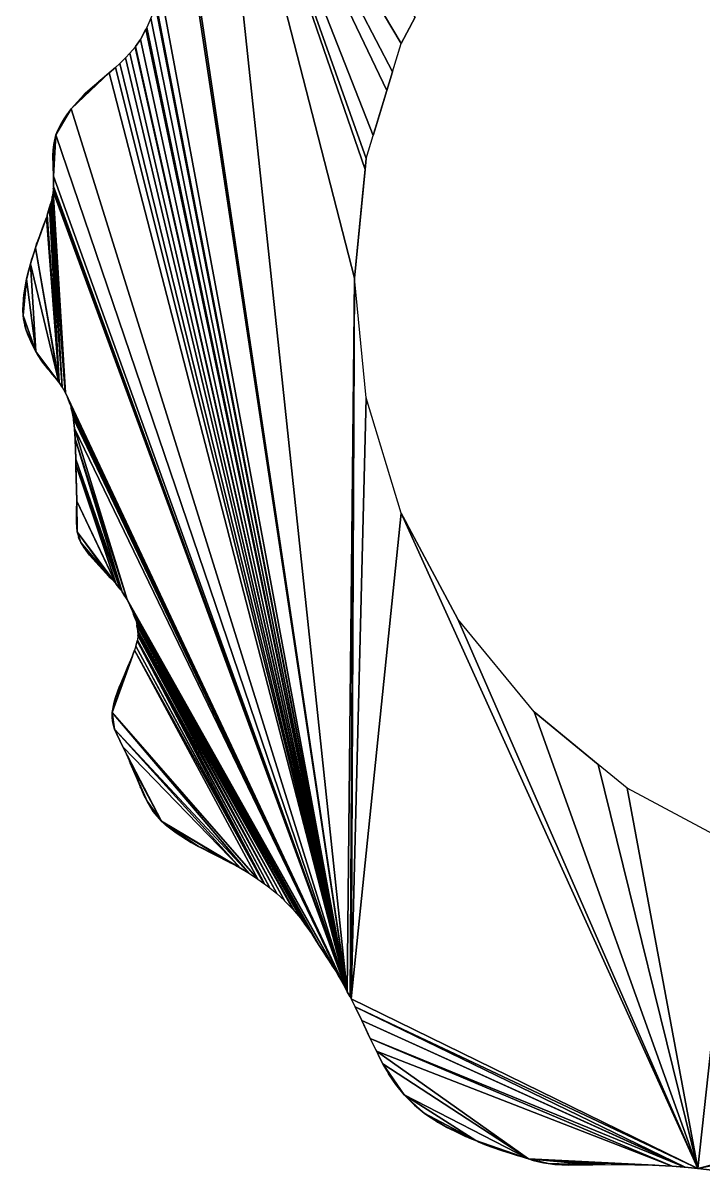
# Model space of a CAD drawing. Extents: x -96 to 96, y -91 to 94.
# Drawn here: x -95.5 to -26.8, y -90.1 to 25.8 of the extents above; entities that cross this region are included whole.
import ezdxf

# ---------------------------------------------------------------- set-up
doc = ezdxf.new("R2010")
doc.units = 0

msp = doc.modelspace()

# ---------------------------------------------------------------- linework, layer by layer
for points in [[(-76.3, 55.74, 104), (-79.12, 37.52, 104), (-62.72, -72.12, 104)], [(-76.3, 55.74, 104), (-62.72, -72.12, 104), (-62, 0, 104)], [(-76.3, 55.74, 104), (-62, 0, 104), (-60.92, 11, 104)], [(-76.3, 55.74, 104), (-60.92, 11, 104), (-60.81, 12.1, 104)], [(-76.3, 55.74, 104), (-60.81, 12.1, 104), (-60.1, 14.43, 104)], [(-76.3, 55.74, 104), (-60.1, 14.43, 104), (-58.72, 18.98, 104)], [(-76.3, 55.74, 104), (-58.72, 18.98, 104), (-58.15, 20.88, 104)], [(-76.3, 55.74, 104), (-58.15, 20.88, 104), (-57.28, 23.73, 104)], [(-76.3, 55.74, 104), (-57.28, 23.73, 104), (-55.85, 26.4, 104)], [(-79.12, 37.52, 104), (-79.25, 37, 104), (-62.72, -72.12, 104)], [(-79.25, 37, 104), (-81.61, 29.12, 104), (-62.72, -72.12, 104)], [(-81.61, 29.12, 104), (-82.05, 27.67, 104), (-62.72, -72.12, 104)], [(-82.11, 27.49, 104), (-82.59, 26.28, 104), (-62.72, -72.12, 104)], [(-82.05, 27.67, 104), (-82.11, 27.49, 104), (-62.72, -72.12, 104)], [(-82.59, 26.28, 104), (-82.99, 25.34, 104), (-62.72, -72.12, 104)], [(-57.28, 23.73, 104), (-56.25, 25.66, 104), (-55.85, 26.4, 104)], [(-83.08, 25.17, 104), (-83.47, 24.47, 104), (-83.64, 24.15, 104)], [(-83.08, 25.17, 104), (-83.64, 24.15, 104), (-62.72, -72.12, 104)], [(-82.99, 25.34, 104), (-83.08, 25.17, 104), (-62.72, -72.12, 104)], [(-84.18, 23.37, 104), (-84.69, 22.75, 104), (-62.72, -72.12, 104)], [(-84.13, 23.44, 104), (-84.18, 23.37, 104), (-62.72, -72.12, 104)], [(-83.64, 24.15, 104), (-84.09, 23.49, 104), (-84.13, 23.44, 104)], [(-83.64, 24.15, 104), (-84.13, 23.44, 104), (-62.72, -72.12, 104)], [(-85.13, 22.29, 104), (-85.16, 22.27, 104), (-85.72, 21.7, 104)], [(-85.13, 22.29, 104), (-85.72, 21.7, 104), (-62.72, -72.12, 104)], [(-85.16, 22.27, 104), (-85.17, 22.26, 104), (-85.72, 21.7, 104)], [(-84.69, 22.75, 104), (-85.13, 22.29, 104), (-62.72, -72.12, 104)], [(-86.17, 21.29, 104), (-86.74, 20.8, 104), (-86.78, 20.76, 104)], [(-86.16, 21.29, 104), (-86.17, 21.29, 104), (-86.78, 20.76, 104)], [(-86.16, 21.29, 104), (-86.78, 20.76, 104), (-62.72, -72.12, 104)], [(-85.72, 21.7, 104), (-86.16, 21.29, 104), (-62.72, -72.12, 104)], [(-58.72, 18.98, 104), (-58.46, 19.85, 104), (-58.15, 20.88, 104)], [(-58.46, 19.85, 104), (-58.18, 20.77, 104), (-58.15, 20.88, 104)], [(-86.78, 20.76, 104), (-87.29, 20.32, 104), (-90.63, 17.12, 104)], [(-86.78, 20.76, 104), (-90.63, 17.12, 104), (-62.72, -72.12, 104)], [(-87.29, 20.32, 104), (-88.08, 19.67, 104), (-90.63, 17.12, 104)], [(-87.29, 20.32, 104), (-87.7, 20, 104), (-88.08, 19.67, 104)], [(-87.7, 20, 104), (-87.87, 19.86, 104), (-88.08, 19.67, 104)], [(-88.08, 19.67, 104), (-89.34, 18.56, 104), (-90.63, 17.12, 104)], [(-89.34, 18.56, 104), (-90.58, 17.18, 104), (-90.63, 17.12, 104)], [(-89.34, 18.56, 104), (-90.01, 17.85, 104), (-90.58, 17.18, 104)], [(-88.08, 19.67, 104), (-88.49, 19.33, 104), (-89.34, 18.56, 104)], [(-88.49, 19.33, 104), (-89.21, 18.68, 104), (-89.34, 18.56, 104)], [(-60.1, 14.43, 104), (-59.84, 15.3, 104), (-58.72, 18.98, 104)], [(-59.84, 15.3, 104), (-59.66, 15.88, 104), (-58.72, 18.98, 104)], [(-90.63, 17.12, 104), (-91.35, 16.11, 104), (-92.17, 14.51, 104)], [(-90.63, 17.12, 104), (-92.17, 14.51, 104), (-62.72, -72.12, 104)], [(-90.63, 17.12, 104), (-91.01, 16.61, 104), (-91.35, 16.11, 104)], [(-91.01, 16.61, 104), (-91.34, 16.13, 104), (-91.35, 16.11, 104)], [(-90.58, 17.18, 104), (-90.59, 17.17, 104), (-90.63, 17.12, 104)], [(-91.35, 16.11, 104), (-91.69, 15.55, 104), (-92.17, 14.51, 104)], [(-91.69, 15.55, 104), (-91.98, 14.96, 104), (-92.17, 14.51, 104)], [(-91.69, 15.55, 104), (-91.96, 15.01, 104), (-91.98, 14.96, 104)], [(-91.35, 16.11, 104), (-91.37, 16.08, 104), (-91.69, 15.55, 104)], [(-91.37, 16.08, 104), (-91.66, 15.6, 104), (-91.69, 15.55, 104)], [(-60.1, 14.43, 104), (-59.93, 14.99, 104), (-59.84, 15.3, 104)], [(-92.17, 14.51, 104), (-92.4, 13.51, 104), (-92.45, 12.94, 104)], [(-92.17, 14.51, 104), (-92.45, 12.94, 104), (-92.41, 10.33, 104)], [(-92.17, 14.51, 104), (-92.41, 10.33, 104), (-62.72, -72.12, 104)], [(-92.17, 14.51, 104), (-92.29, 14.02, 104), (-92.4, 13.51, 104)], [(-91.98, 14.96, 104), (-92.15, 14.56, 104), (-92.17, 14.51, 104)], [(-92.45, 12.94, 104), (-92.48, 12.44, 104), (-92.48, 12.41, 104)], [(-92.45, 12.94, 104), (-92.48, 12.41, 104), (-92.41, 10.33, 104)], [(-92.4, 13.51, 104), (-92.4, 13.47, 104), (-92.45, 12.94, 104)], [(-92.48, 12.41, 104), (-92.47, 11.38, 104), (-92.41, 10.33, 104)], [(-60.92, 11, 104), (-60.83, 11.85, 104), (-60.81, 12.1, 104)], [(-62, 0, 104), (-61.08, 9.34, 104), (-60.92, 11, 104)], [(-61.08, 9.34, 104), (-60.93, 10.9, 104), (-60.92, 11, 104)], [(-92.43, 9.29, 104), (-92.44, 9.11, 104), (-62.72, -72.12, 104)], [(-92.41, 10.33, 104), (-92.42, 9.81, 104), (-92.43, 9.29, 104)], [(-92.41, 10.33, 104), (-92.43, 9.29, 104), (-62.72, -72.12, 104)], [(-92.42, 9.81, 104), (-92.42, 9.79, 104), (-92.43, 9.29, 104)], [(-92.41, 10.33, 104), (-92.42, 9.89, 104), (-92.42, 9.81, 104)], [(-92.55, 8.27, 104), (-92.66, 7.72, 104), (-91.24, -11.53, 104)], [(-92.47, 8.77, 104), (-92.55, 8.27, 104), (-91.22, -11.59, 104)], [(-92.55, 8.27, 104), (-91.24, -11.53, 104), (-91.22, -11.59, 104)], [(-92.44, 9.11, 104), (-92.47, 8.77, 104), (-62.72, -72.12, 104)], [(-92.47, 8.77, 104), (-91.22, -11.59, 104), (-62.72, -72.12, 104)], [(-92.81, 7.2, 104), (-92.85, 7.09, 104), (-93.05, 6.37, 104)], [(-92.81, 7.2, 104), (-93.05, 6.37, 104), (-91.85, -10.54, 104)], [(-92.85, 7.09, 104), (-93.01, 6.51, 104), (-93.05, 6.37, 104)], [(-92.72, 7.51, 104), (-92.8, 7.25, 104), (-92.81, 7.2, 104)], [(-92.72, 7.51, 104), (-92.81, 7.2, 104), (-91.55, -11.01, 104)], [(-92.81, 7.2, 104), (-91.85, -10.54, 104), (-91.55, -11.01, 104)], [(-92.66, 7.72, 104), (-92.72, 7.51, 104), (-91.55, -11.01, 104)], [(-92.72, 7.51, 104), (-91.55, -11.01, 104), (-91.55, -11.01, 104)], [(-92.66, 7.72, 104), (-91.55, -11.01, 104), (-91.24, -11.53, 104)], [(-93.12, 6.16, 104), (-93.53, 5.09, 104), (-94.24, 3.08, 104)], [(-93.12, 6.16, 104), (-94.24, 3.08, 104), (-91.86, -10.53, 104)], [(-93.12, 6.16, 104), (-93.31, 5.69, 104), (-93.53, 5.09, 104)], [(-93.05, 6.37, 104), (-93.12, 6.16, 104), (-91.86, -10.53, 104)], [(-93.05, 6.37, 104), (-91.86, -10.53, 104), (-91.85, -10.54, 104)], [(-93.53, 5.09, 104), (-93.53, 5.08, 104), (-94.24, 3.08, 104)], [(-93.53, 5.08, 104), (-94.09, 3.6, 104), (-94.24, 3.08, 104)], [(-94.09, 3.6, 104), (-94.1, 3.55, 104), (-94.24, 3.08, 104)], [(-94.24, 3.08, 104), (-94.6, 2, 104), (-94.74, 1.45, 104)], [(-94.24, 3.08, 104), (-94.74, 1.45, 104), (-91.88, -10.5, 104)], [(-94.24, 3.08, 104), (-91.88, -10.5, 104), (-91.86, -10.53, 104)], [(-94.74, 1.45, 104), (-95, 0.47, 104), (-95.15, -0.09, 104)], [(-94.74, 1.45, 104), (-95.15, -0.09, 104), (-94.21, -7.41, 104)], [(-94.74, 1.45, 104), (-94.83, 1.15, 104), (-95, 0.47, 104)], [(-94.6, 2, 104), (-94.61, 1.94, 104), (-94.74, 1.45, 104)], [(-94.74, 1.45, 104), (-94.21, -7.41, 104), (-91.88, -10.5, 104)], [(-95, 0.47, 104), (-95.01, 0.42, 104), (-95.15, -0.09, 104)], [(-95.01, 0.42, 104), (-95.13, -0.02, 104), (-95.15, -0.09, 104)], [(-62.72, -72.12, 104), (-62.43, -72.64, 104), (-62, 0, 104)], [(-62.43, -72.64, 104), (-62.34, -72.82, 104), (-62, 0, 104)], [(-62.34, -72.82, 104), (-60.81, -12.1, 104), (-62, 0, 104)], [(-95.15, -0.09, 104), (-95.47, -2.19, 104), (-95.48, -3.76, 104)], [(-95.15, -0.09, 104), (-95.48, -3.76, 104), (-94.21, -7.41, 104)], [(-95.15, -0.09, 104), (-95.39, -1.46, 104), (-95.47, -2.19, 104)], [(-95.15, -0.09, 104), (-95.35, -1.15, 104), (-95.39, -1.46, 104)], [(-95.47, -2.19, 104), (-95.5, -2.69, 104), (-95.51, -3.18, 104)], [(-95.47, -2.19, 104), (-95.51, -3.18, 104), (-95.48, -3.76, 104)], [(-95.47, -2.19, 104), (-95.5, -2.66, 104), (-95.5, -2.69, 104)], [(-95.5, -2.66, 104), (-95.5, -2.66, 104), (-95.47, -2.19, 104)], [(-95.47, -2.19, 104), (-95.5, -2.66, 104), (-95.47, -2.19, 104)], [(-95.39, -1.46, 104), (-95.41, -1.62, 104), (-95.47, -2.19, 104)], [(-95.41, -1.62, 104), (-95.43, -1.77, 104), (-95.47, -2.19, 104)], [(-95.47, -2.19, 104), (-95.43, -1.77, 104), (-95.47, -2.19, 104)], [(-95.5, -2.69, 104), (-95.5, -2.71, 104), (-95.51, -3.18, 104)], [(-95.51, -3.18, 104), (-95.51, -3.23, 104), (-95.49, -3.71, 104)], [(-95.51, -3.18, 104), (-95.49, -3.71, 104), (-95.48, -3.76, 104)], [(-95.5, -2.66, 104), (-95.5, -2.69, 104), (-95.5, -2.66, 104)], [(-95.49, -3.71, 104), (-95.48, -3.73, 104), (-95.48, -3.76, 104)], [(-95.48, -3.76, 104), (-95.48, -3.73, 104), (-95.48, -3.76, 104)], [(-95.48, -3.76, 104), (-95.45, -3.99, 104), (-95.44, -4.1, 104)], [(-95.48, -3.76, 104), (-95.44, -4.1, 104), (-95.33, -4.7, 104)], [(-95.48, -3.76, 104), (-95.33, -4.7, 104), (-95.21, -5.16, 104)], [(-95.48, -3.76, 104), (-95.21, -5.16, 104), (-94.21, -7.41, 104)], [(-95.45, -3.99, 104), (-95.48, -3.76, 104), (-95.48, -3.76, 104)], [(-95.48, -3.76, 104), (-95.45, -3.99, 104), (-95.45, -3.99, 104)], [(-95.45, -3.99, 104), (-95.44, -4.1, 104), (-95.45, -3.99, 104)], [(-95.44, -4.1, 104), (-95.42, -4.23, 104), (-95.33, -4.7, 104)], [(-95.33, -4.7, 104), (-95.32, -4.75, 104), (-95.31, -4.8, 104)], [(-95.33, -4.7, 104), (-95.31, -4.8, 104), (-95.21, -5.16, 104)], [(-95.31, -4.8, 104), (-95.24, -5.07, 104), (-95.21, -5.16, 104)], [(-95.21, -5.16, 104), (-95.14, -5.35, 104), (-94.98, -5.79, 104)], [(-95.21, -5.16, 104), (-94.98, -5.79, 104), (-94.96, -5.84, 104)], [(-95.21, -5.16, 104), (-94.96, -5.84, 104), (-94.21, -7.41, 104)], [(-95.14, -5.35, 104), (-95.21, -5.16, 104), (-95.14, -5.35, 104)], [(-95.14, -5.35, 104), (-94.98, -5.79, 104), (-94.98, -5.79, 104)], [(-95.14, -5.35, 104), (-94.98, -5.79, 104), (-95.14, -5.35, 104)], [(-94.98, -5.79, 104), (-94.97, -5.83, 104), (-94.96, -5.84, 104)], [(-94.98, -5.79, 104), (-94.97, -5.83, 104), (-94.98, -5.79, 104)], [(-94.96, -5.84, 104), (-94.72, -6.37, 104), (-94.57, -6.69, 104)], [(-94.96, -5.84, 104), (-94.57, -6.69, 104), (-94.21, -7.41, 104)], [(-94.57, -6.69, 104), (-94.22, -7.38, 104), (-94.21, -7.41, 104)], [(-94.21, -7.41, 104), (-94.08, -7.63, 104), (-94.03, -7.71, 104)], [(-94.21, -7.41, 104), (-94.03, -7.71, 104), (-93.55, -8.47, 104)], [(-94.21, -7.41, 104), (-93.55, -8.47, 104), (-92.69, -9.5, 104)], [(-94.21, -7.41, 104), (-92.69, -9.5, 104), (-92.26, -10.02, 104)], [(-94.21, -7.41, 104), (-92.26, -10.02, 104), (-91.88, -10.5, 104)], [(-94.03, -7.71, 104), (-93.56, -8.45, 104), (-93.55, -8.47, 104)], [(-93.55, -8.47, 104), (-93.52, -8.5, 104), (-93.25, -8.82, 104)], [(-93.55, -8.47, 104), (-93.25, -8.82, 104), (-92.69, -9.5, 104)], [(-93.25, -8.82, 104), (-93.05, -9.11, 104), (-92.69, -9.5, 104)], [(-93.05, -9.11, 104), (-93.03, -9.12, 104), (-92.69, -9.5, 104)], [(-93.03, -9.12, 104), (-93.05, -9.11, 104), (-93.03, -9.12, 104)], [(-93.03, -9.12, 104), (-93.03, -9.12, 104), (-92.69, -9.5, 104)], [(-92.69, -9.5, 104), (-92.69, -9.5, 104), (-93.03, -9.12, 104)], [(-92.69, -9.5, 104), (-92.68, -9.51, 104), (-92.26, -10.02, 104)], [(-92.69, -9.5, 104), (-92.68, -9.51, 104), (-92.69, -9.5, 104)], [(-92.68, -9.51, 104), (-92.51, -9.73, 104), (-92.26, -10.02, 104)], [(-92.51, -9.73, 104), (-92.31, -9.97, 104), (-92.29, -9.99, 104)], [(-92.51, -9.73, 104), (-92.29, -9.99, 104), (-92.26, -10.02, 104)], [(-92.26, -10.02, 104), (-92.26, -10.02, 104), (-92.29, -9.99, 104)], [(-92.26, -10.02, 104), (-92.12, -10.2, 104), (-91.88, -10.5, 104)], [(-92.26, -10.02, 104), (-92.12, -10.2, 104), (-92.26, -10.02, 104)], [(-91.85, -10.54, 104), (-91.86, -10.53, 104), (-91.85, -10.54, 104)], [(-91.85, -10.54, 104), (-91.85, -10.54, 104), (-91.55, -11.01, 104)], [(-91.55, -11.01, 104), (-91.55, -11.01, 104), (-91.85, -10.54, 104)], [(-91.55, -11.01, 104), (-91.55, -11.01, 104), (-91.55, -11.01, 104)], [(-91.22, -11.59, 104), (-91, -12.06, 104), (-62.72, -72.12, 104)], [(-91, -12.06, 104), (-90.98, -12.11, 104), (-90.79, -12.58, 104)], [(-91, -12.06, 104), (-90.79, -12.58, 104), (-62.72, -72.12, 104)], [(-90.79, -12.58, 104), (-90.77, -12.63, 104), (-62.72, -72.12, 104)], [(-90.77, -12.63, 104), (-90.64, -13.1, 104), (-62.72, -72.12, 104)], [(-62.34, -72.82, 104), (-57.28, -23.73, 104), (-60.81, -12.1, 104)], [(-90.64, -13.1, 104), (-90.63, -13.12, 104), (-90.51, -13.62, 104)], [(-90.64, -13.1, 104), (-90.51, -13.62, 104), (-62.72, -72.12, 104)], [(-90.63, -13.12, 104), (-90.63, -13.15, 104), (-90.51, -13.62, 104)], [(-90.63, -13.15, 104), (-90.63, -13.12, 104), (-90.63, -13.15, 104)], [(-90.63, -13.15, 104), (-90.63, -13.15, 104), (-90.51, -13.62, 104)], [(-90.51, -13.62, 104), (-90.51, -13.62, 104), (-90.63, -13.15, 104)], [(-90.51, -13.62, 104), (-90.51, -13.65, 104), (-90.5, -13.67, 104)], [(-90.51, -13.62, 104), (-90.5, -13.67, 104), (-62.93, -71.69, 104)], [(-90.51, -13.62, 104), (-62.93, -71.69, 104), (-62.72, -72.12, 104)], [(-90.51, -13.62, 104), (-90.51, -13.65, 104), (-90.51, -13.62, 104)], [(-90.5, -13.67, 104), (-90.5, -13.72, 104), (-90.41, -14.19, 104)], [(-90.5, -13.67, 104), (-90.41, -14.19, 104), (-63.26, -71.09, 104)], [(-90.5, -13.67, 104), (-63.26, -71.09, 104), (-62.93, -71.69, 104)], [(-90.41, -14.19, 104), (-90.41, -14.21, 104), (-90.29, -15.19, 104)], [(-90.41, -14.19, 104), (-90.29, -15.19, 104), (-63.29, -71.04, 104)], [(-90.41, -14.19, 104), (-63.29, -71.04, 104), (-63.26, -71.09, 104)], [(-90.41, -14.21, 104), (-90.4, -14.25, 104), (-90.29, -15.19, 104)], [(-90.4, -14.25, 104), (-90.4, -14.25, 104), (-90.41, -14.21, 104)], [(-90.4, -14.25, 104), (-90.35, -14.72, 104), (-90.29, -15.19, 104)], [(-90.4, -14.25, 104), (-90.35, -14.72, 104), (-90.4, -14.25, 104)], [(-90.29, -15.19, 104), (-90.29, -15.29, 104), (-90.24, -16.23, 104)], [(-90.29, -15.19, 104), (-90.24, -16.23, 104), (-84.99, -32.46, 104)], [(-90.29, -15.19, 104), (-84.99, -32.46, 104), (-63.29, -71.04, 104)], [(-90.29, -15.29, 104), (-90.28, -15.59, 104), (-90.27, -15.76, 104)], [(-90.29, -15.29, 104), (-90.27, -15.76, 104), (-90.24, -16.23, 104)], [(-90.28, -15.59, 104), (-90.27, -15.76, 104), (-90.27, -15.76, 104)], [(-90.27, -15.76, 104), (-90.24, -16.22, 104), (-90.24, -16.23, 104)], [(-90.27, -15.76, 104), (-90.24, -16.22, 104), (-90.27, -15.76, 104)], [(-90.24, -16.23, 104), (-90.21, -17.17, 104), (-90.21, -17.28, 104)], [(-90.24, -16.23, 104), (-90.21, -17.28, 104), (-90.17, -18.27, 104)], [(-90.24, -16.23, 104), (-90.17, -18.27, 104), (-85.48, -31.7, 104)], [(-90.24, -16.23, 104), (-85.48, -31.7, 104), (-84.99, -32.46, 104)], [(-90.21, -17.28, 104), (-90.21, -17.33, 104), (-90.17, -18.27, 104)], [(-90.21, -17.33, 104), (-90.19, -17.8, 104), (-90.17, -18.27, 104)], [(-90.17, -18.27, 104), (-90.16, -18.74, 104), (-90.15, -18.84, 104)], [(-90.17, -18.27, 104), (-90.15, -18.84, 104), (-85.67, -31.44, 104)], [(-90.17, -18.27, 104), (-85.67, -31.44, 104), (-85.48, -31.7, 104)], [(-90.15, -18.84, 104), (-90.15, -18.89, 104), (-90.15, -18.92, 104)], [(-90.15, -18.84, 104), (-90.15, -18.92, 104), (-90.07, -22.54, 104)], [(-90.15, -18.84, 104), (-90.07, -22.54, 104), (-86.08, -30.92, 104)], [(-90.15, -18.84, 104), (-86.08, -30.92, 104), (-85.67, -31.44, 104)], [(-90.15, -18.92, 104), (-90.15, -19.02, 104), (-90.07, -22.54, 104)], [(-90.15, -19.02, 104), (-90.15, -19.02, 104), (-90.07, -22.54, 104)], [(-90.07, -22.54, 104), (-90.09, -23.02, 104), (-90.08, -23.81, 104)], [(-90.09, -23.02, 104), (-90.09, -23.07, 104), (-90.08, -23.81, 104)], [(-90.07, -22.54, 104), (-90.08, -23.81, 104), (-90.03, -25.64, 104)], [(-90.07, -22.54, 104), (-90.03, -25.64, 104), (-86.1, -30.9, 104)], [(-90.07, -22.54, 104), (-86.1, -30.9, 104), (-86.08, -30.92, 104)], [(-90.08, -23.81, 104), (-90.09, -24.58, 104), (-90.09, -24.67, 104)], [(-90.08, -23.81, 104), (-90.09, -24.67, 104), (-90.03, -25.64, 104)], [(-62.34, -72.82, 104), (-27.28, -89.99, 104), (-57.28, -23.73, 104)], [(-56.68, -24.84, 104), (-56.99, -24.27, 104), (-57.28, -23.73, 104)], [(-51.55, -34.45, 104), (-56.68, -24.84, 104), (-57.28, -23.73, 104)], [(-27.28, -89.99, 104), (-51.55, -34.45, 104), (-57.28, -23.73, 104)], [(-90.09, -24.67, 104), (-90.07, -25.15, 104), (-90.03, -25.64, 104)], [(-90.03, -25.64, 104), (-90.02, -25.68, 104), (-90.01, -25.73, 104)], [(-90.03, -25.64, 104), (-90.01, -25.73, 104), (-89.66, -26.72, 104)], [(-90.03, -25.64, 104), (-89.66, -26.72, 104), (-86.57, -30.37, 104)], [(-90.03, -25.64, 104), (-86.57, -30.37, 104), (-86.1, -30.9, 104)], [(-90.01, -25.73, 104), (-89.9, -26.2, 104), (-89.66, -26.72, 104)], [(-89.9, -26.2, 104), (-89.89, -26.21, 104), (-89.66, -26.72, 104)], [(-89.66, -26.72, 104), (-89.34, -27.24, 104), (-89.13, -27.53, 104)], [(-89.66, -26.72, 104), (-89.13, -27.53, 104), (-88.77, -28, 104)], [(-89.66, -26.72, 104), (-88.77, -28, 104), (-86.57, -30.37, 104)], [(-89.13, -27.53, 104), (-88.95, -27.77, 104), (-88.77, -28, 104)], [(-88.77, -28, 104), (-87.8, -29.08, 104), (-86.82, -30.13, 104)], [(-88.77, -28, 104), (-86.82, -30.13, 104), (-86.57, -30.37, 104)], [(-86.82, -30.13, 104), (-86.77, -30.17, 104), (-86.57, -30.37, 104)], [(-86.57, -30.37, 104), (-86.54, -30.4, 104), (-86.1, -30.9, 104)], [(-86.08, -30.92, 104), (-86.06, -30.95, 104), (-85.67, -31.44, 104)], [(-85.48, -31.7, 104), (-85.33, -31.94, 104), (-84.99, -32.46, 104)], [(-85.33, -31.94, 104), (-85.2, -32.16, 104), (-84.99, -32.46, 104)], [(-84.99, -32.46, 104), (-84.72, -33.01, 104), (-84.71, -33.04, 104)], [(-84.99, -32.46, 104), (-84.71, -33.04, 104), (-65.49, -67.53, 104)], [(-84.99, -32.46, 104), (-65.49, -67.53, 104), (-63.83, -70.12, 104)], [(-84.99, -32.46, 104), (-63.83, -70.12, 104), (-63.64, -70.43, 104)], [(-84.99, -32.46, 104), (-63.64, -70.43, 104), (-63.29, -71.04, 104)], [(-84.71, -33.04, 104), (-84.68, -33.11, 104), (-84.49, -33.5, 104)], [(-84.71, -33.04, 104), (-84.49, -33.5, 104), (-66.24, -66.38, 104)], [(-84.71, -33.04, 104), (-66.24, -66.38, 104), (-65.49, -67.53, 104)], [(-84.49, -33.5, 104), (-84.32, -33.98, 104), (-66.44, -66.1, 104)], [(-84.49, -33.5, 104), (-66.44, -66.1, 104), (-66.24, -66.38, 104)], [(-84.32, -33.98, 104), (-84.3, -34.03, 104), (-84.11, -34.55, 104)], [(-84.32, -33.98, 104), (-84.11, -34.55, 104), (-66.44, -66.1, 104)], [(-84.3, -34.03, 104), (-84.28, -34.08, 104), (-84.11, -34.55, 104)], [(-84.11, -34.55, 104), (-84, -35.02, 104), (-67.01, -65.31, 104)], [(-84.11, -34.55, 104), (-67.01, -65.31, 104), (-66.44, -66.1, 104)], [(-27.28, -89.99, 104), (-43.84, -43.84, 104), (-51.55, -34.45, 104)], [(-84, -35.02, 104), (-83.99, -35.07, 104), (-67.47, -64.69, 104)], [(-84, -35.02, 104), (-67.47, -64.69, 104), (-67.01, -65.31, 104)], [(-83.99, -35.07, 104), (-83.99, -35.1, 104), (-83.91, -35.59, 104)], [(-83.99, -35.07, 104), (-83.91, -35.59, 104), (-68.05, -63.99, 104)], [(-83.99, -35.07, 104), (-68.05, -63.99, 104), (-67.47, -64.69, 104)], [(-83.99, -35.1, 104), (-83.99, -35.12, 104), (-83.91, -35.59, 104)], [(-83.99, -35.12, 104), (-83.99, -35.1, 104), (-83.99, -35.12, 104)], [(-83.99, -35.12, 104), (-83.99, -35.12, 104), (-83.91, -35.59, 104)], [(-83.91, -35.59, 104), (-83.91, -35.59, 104), (-83.99, -35.12, 104)], [(-83.91, -35.59, 104), (-83.9, -35.82, 104), (-68.24, -63.77, 104)], [(-83.91, -35.59, 104), (-68.24, -63.77, 104), (-68.05, -63.99, 104)], [(-83.91, -35.59, 104), (-83.9, -35.82, 104), (-83.91, -35.59, 104)], [(-83.9, -35.82, 104), (-83.89, -36.07, 104), (-69.03, -62.95, 104)], [(-83.9, -35.82, 104), (-69.03, -62.95, 104), (-68.24, -63.77, 104)], [(-83.95, -36.64, 104), (-83.96, -36.66, 104), (-84.09, -37.19, 104)], [(-83.95, -36.64, 104), (-84.09, -37.19, 104), (-71.1, -61.21, 104)], [(-83.94, -36.59, 104), (-83.95, -36.64, 104), (-70.57, -61.62, 104)], [(-83.95, -36.64, 104), (-71.1, -61.21, 104), (-70.57, -61.62, 104)], [(-83.89, -36.11, 104), (-83.94, -36.59, 104), (-69.86, -62.2, 104)], [(-83.94, -36.59, 104), (-70.57, -61.62, 104), (-69.86, -62.2, 104)], [(-83.89, -36.07, 104), (-83.89, -36.11, 104), (-69.08, -62.9, 104)], [(-83.89, -36.07, 104), (-69.08, -62.9, 104), (-69.03, -62.95, 104)], [(-83.89, -36.11, 104), (-69.86, -62.2, 104), (-69.08, -62.9, 104)], [(-84.22, -37.59, 104), (-84.43, -38.15, 104), (-86.49, -43.89, 104)], [(-84.22, -37.59, 104), (-86.49, -43.89, 104), (-71.76, -60.73, 104)], [(-84.43, -38.15, 104), (-84.45, -38.19, 104), (-86.49, -43.89, 104)], [(-84.45, -38.19, 104), (-84.9, -39.25, 104), (-86.49, -43.89, 104)], [(-84.45, -38.19, 104), (-84.71, -38.78, 104), (-84.9, -39.25, 104)], [(-84.09, -37.19, 104), (-84.22, -37.59, 104), (-71.17, -61.16, 104)], [(-84.22, -37.59, 104), (-71.76, -60.73, 104), (-71.17, -61.16, 104)], [(-84.09, -37.19, 104), (-71.17, -61.16, 104), (-71.1, -61.21, 104)], [(-84.9, -39.25, 104), (-86.16, -42.38, 104), (-86.49, -43.89, 104)], [(-84.9, -39.25, 104), (-85.74, -41.23, 104), (-86.16, -42.38, 104)], [(-85.74, -41.23, 104), (-85.75, -41.27, 104), (-86.16, -42.38, 104)], [(-86.16, -42.38, 104), (-86.3, -42.85, 104), (-86.49, -43.89, 104)], [(-86.3, -42.85, 104), (-86.4, -43.27, 104), (-86.49, -43.89, 104)], [(-86.16, -42.38, 104), (-86.28, -42.8, 104), (-86.3, -42.85, 104)], [(-86.49, -43.89, 104), (-86.49, -43.94, 104), (-86.5, -44.42, 104)], [(-86.49, -43.89, 104), (-86.5, -44.42, 104), (-86.43, -44.94, 104)], [(-86.49, -43.89, 104), (-86.43, -44.94, 104), (-86.25, -45.56, 104)], [(-86.49, -43.89, 104), (-86.25, -45.56, 104), (-72.7, -60.11, 104)], [(-86.49, -43.89, 104), (-72.7, -60.11, 104), (-72.66, -60.14, 104)], [(-86.49, -43.89, 104), (-72.66, -60.14, 104), (-71.79, -60.71, 104)], [(-86.49, -43.89, 104), (-71.79, -60.71, 104), (-71.76, -60.73, 104)], [(-40.57, -46.52, 104), (-43.39, -44.21, 104), (-43.84, -43.84, 104)], [(-37.38, -49.14, 104), (-40.57, -46.52, 104), (-43.84, -43.84, 104)], [(-27.28, -89.99, 104), (-37.38, -49.14, 104), (-43.84, -43.84, 104)], [(-86.5, -44.42, 104), (-86.49, -44.46, 104), (-86.43, -44.94, 104)], [(-86.43, -44.94, 104), (-86.42, -44.99, 104), (-86.28, -45.47, 104)], [(-86.43, -44.94, 104), (-86.28, -45.47, 104), (-86.25, -45.56, 104)], [(-86.28, -45.47, 104), (-86.27, -45.52, 104), (-86.25, -45.56, 104)], [(-86.25, -45.56, 104), (-86.05, -46.02, 104), (-85.4, -47.36, 104)], [(-86.25, -45.56, 104), (-85.4, -47.36, 104), (-73.53, -59.61, 104)], [(-86.25, -45.56, 104), (-73.53, -59.61, 104), (-72.7, -60.11, 104)], [(-86.05, -46.02, 104), (-85.81, -46.56, 104), (-85.4, -47.36, 104)], [(-85.4, -47.36, 104), (-85.29, -47.6, 104), (-85.25, -47.69, 104)], [(-85.4, -47.36, 104), (-85.25, -47.69, 104), (-81.51, -54.86, 104)], [(-85.4, -47.36, 104), (-81.51, -54.86, 104), (-73.53, -59.61, 104)], [(-37.38, -49.14, 104), (-37.66, -48.92, 104), (-40.57, -46.52, 104)], [(-85.25, -47.69, 104), (-84.74, -48.8, 104), (-81.51, -54.86, 104)], [(-84.74, -48.8, 104), (-84.66, -49, 104), (-84.04, -50.45, 104)], [(-84.74, -48.8, 104), (-84.04, -50.45, 104), (-82.97, -52.87, 104)], [(-84.74, -48.8, 104), (-82.97, -52.87, 104), (-81.51, -54.86, 104)], [(-84.66, -49, 104), (-84.13, -50.23, 104), (-84.04, -50.45, 104)], [(-27.28, -89.99, 104), (-34.45, -51.55, 104), (-37.38, -49.14, 104)], [(-84.04, -50.45, 104), (-83.65, -51.4, 104), (-83.61, -51.49, 104)], [(-84.04, -50.45, 104), (-83.61, -51.49, 104), (-82.97, -52.87, 104)], [(-83.65, -51.4, 104), (-83.64, -51.43, 104), (-83.61, -51.49, 104)], [(-83.64, -51.43, 104), (-83.64, -51.43, 104), (-83.65, -51.4, 104)], [(-83.64, -51.43, 104), (-83.61, -51.49, 104), (-83.64, -51.43, 104)], [(-83.61, -51.49, 104), (-83.61, -51.5, 104), (-83.24, -52.32, 104)], [(-83.61, -51.49, 104), (-83.24, -52.32, 104), (-82.97, -52.87, 104)], [(-27.28, -89.99, 104), (-23.73, -57.28, 104), (-34.45, -51.55, 104)], [(-83.24, -52.32, 104), (-83, -52.81, 104), (-82.97, -52.87, 104)], [(-82.97, -52.87, 104), (-82.71, -53.34, 104), (-82.41, -53.81, 104)], [(-82.97, -52.87, 104), (-82.41, -53.81, 104), (-82.34, -53.91, 104)], [(-82.97, -52.87, 104), (-82.34, -53.91, 104), (-81.51, -54.86, 104)], [(-82.41, -53.81, 104), (-82.38, -53.86, 104), (-82.34, -53.91, 104)], [(-82.34, -53.91, 104), (-81.97, -54.38, 104), (-81.6, -54.75, 104)], [(-82.34, -53.91, 104), (-81.6, -54.75, 104), (-81.51, -54.86, 104)], [(-81.6, -54.75, 104), (-81.56, -54.81, 104), (-81.51, -54.86, 104)], [(-81.51, -54.86, 104), (-81.15, -55.2, 104), (-80.83, -55.45, 104)], [(-81.51, -54.86, 104), (-80.83, -55.45, 104), (-80.14, -55.96, 104)], [(-81.51, -54.86, 104), (-80.14, -55.96, 104), (-77.75, -57.42, 104)], [(-81.51, -54.86, 104), (-77.75, -57.42, 104), (-74.53, -59.08, 104)], [(-81.51, -54.86, 104), (-74.53, -59.08, 104), (-74.04, -59.34, 104)], [(-81.51, -54.86, 104), (-74.04, -59.34, 104), (-73.53, -59.61, 104)], [(-80.83, -55.45, 104), (-80.51, -55.69, 104), (-80.14, -55.96, 104)], [(-80.14, -55.96, 104), (-80.01, -56.06, 104), (-78.49, -57.02, 104)], [(-80.14, -55.96, 104), (-78.49, -57.02, 104), (-77.75, -57.42, 104)], [(-78.49, -57.02, 104), (-78.41, -57.07, 104), (-77.75, -57.42, 104)], [(-77.75, -57.42, 104), (-77.62, -57.49, 104), (-77.43, -57.58, 104)], [(-77.75, -57.42, 104), (-77.43, -57.58, 104), (-75.51, -58.57, 104)], [(-77.75, -57.42, 104), (-75.51, -58.57, 104), (-74.53, -59.08, 104)], [(-77.43, -57.58, 104), (-76.76, -57.94, 104), (-76.63, -58, 104)], [(-77.43, -57.58, 104), (-76.63, -58, 104), (-75.51, -58.57, 104)], [(-27.28, -89.99, 104), (32.36, -74.8, 104), (-23.73, -57.28, 104)], [(-76.63, -58, 104), (-76.5, -58.08, 104), (-75.51, -58.57, 104)], [(-76.5, -58.08, 104), (-75.9, -58.39, 104), (-75.51, -58.57, 104)], [(-75.51, -58.57, 104), (-75.44, -58.61, 104), (-74.53, -59.08, 104)], [(-74.53, -59.08, 104), (-74.51, -59.09, 104), (-74.04, -59.34, 104)], [(-74.51, -59.09, 104), (-74.26, -59.23, 104), (-74.04, -59.34, 104)], [(-74.04, -59.34, 104), (-73.9, -59.42, 104), (-73.53, -59.61, 104)], [(-73.53, -59.61, 104), (-72.77, -60.08, 104), (-72.7, -60.11, 104)], [(-66.24, -66.38, 104), (-65.93, -66.88, 104), (-65.49, -67.53, 104)], [(-65.93, -66.88, 104), (-65.91, -66.91, 104), (-65.49, -67.53, 104)], [(-65.93, -66.88, 104), (-65.93, -66.88, 104), (-65.49, -67.53, 104)], [(-65.93, -66.88, 104), (-65.93, -66.88, 104), (-65.49, -67.53, 104)], [(-65.93, -66.88, 104), (-65.93, -66.88, 104), (-65.93, -66.88, 104)], [(-65.93, -66.88, 104), (-65.93, -66.88, 104), (-65.93, -66.88, 104)], [(-65.49, -67.53, 104), (-64.9, -68.48, 104), (-64.6, -68.93, 104)], [(-65.49, -67.53, 104), (-64.6, -68.93, 104), (-63.83, -70.12, 104)], [(-64.9, -68.48, 104), (-64.86, -68.54, 104), (-64.6, -68.93, 104)], [(-64.6, -68.93, 104), (-64.24, -69.52, 104), (-64.06, -69.77, 104)], [(-64.6, -68.93, 104), (-64.06, -69.77, 104), (-63.83, -70.12, 104)], [(-63.64, -70.43, 104), (-63.31, -70.99, 104), (-63.29, -71.04, 104)], [(-63.26, -71.09, 104), (-63.23, -71.14, 104), (-62.93, -71.69, 104)], [(-62.72, -72.12, 104), (-62.43, -72.64, 104), (-62.43, -72.64, 104)], [(-62.43, -72.64, 104), (-62.43, -72.64, 104), (-62.43, -72.64, 104)], [(-62.34, -72.82, 104), (-62.18, -73.17, 104), (-61.94, -73.64, 104)], [(-62.34, -72.82, 104), (-61.94, -73.64, 104), (-27.28, -89.99, 104)], [(-61.94, -73.64, 104), (-61.6, -74.34, 104), (-61.49, -74.56, 104)], [(-61.94, -73.64, 104), (-61.49, -74.56, 104), (-61.27, -75.01, 104)], [(-61.94, -73.64, 104), (-61.27, -75.01, 104), (-28.58, -89.85, 104)], [(-61.94, -73.64, 104), (-28.58, -89.85, 104), (-27.28, -89.99, 104)], [(-61.27, -75.01, 104), (-61.15, -75.28, 104), (-61, -75.6, 104)], [(-61.27, -75.01, 104), (-61, -75.6, 104), (-60.4, -76.85, 104)], [(-61.27, -75.01, 104), (-60.4, -76.85, 104), (-28.59, -89.85, 104)], [(-61.27, -75.01, 104), (-28.59, -89.85, 104), (-28.58, -89.85, 104)], [(-27.28, -89.99, 104), (41.33, -75.86, 104), (32.36, -74.8, 104)], [(-61, -75.6, 104), (-60.69, -76.28, 104), (-60.4, -76.85, 104)], [(-60.69, -76.28, 104), (-60.69, -76.3, 104), (-60.4, -76.85, 104)], [(-60.69, -76.3, 104), (-60.68, -76.32, 104), (-60.4, -76.85, 104)], [(-27.28, -89.99, 104), (-25.85, -90.14, 104), (41.34, -75.86, 104)], [(-27.28, -89.99, 104), (41.34, -75.86, 104), (41.33, -75.86, 104)], [(-60.4, -76.85, 104), (-60.38, -76.9, 104), (-59.77, -78.13, 104)], [(-60.4, -76.85, 104), (-59.77, -78.13, 104), (-29.89, -89.75, 104)], [(-60.4, -76.85, 104), (-29.89, -89.75, 104), (-28.59, -89.85, 104)], [(-60.38, -76.9, 104), (-59.87, -77.95, 104), (-59.77, -78.13, 104)], [(-59.77, -78.13, 104), (-59.61, -78.48, 104), (-59.14, -79.4, 104)], [(-59.77, -78.13, 104), (-59.14, -79.4, 104), (-44.42, -89, 104)], [(-59.77, -78.13, 104), (-44.42, -89, 104), (-29.89, -89.75, 104)], [(-59.61, -78.48, 104), (-59.4, -78.93, 104), (-59.14, -79.4, 104)], [(-59.14, -79.4, 104), (-59.12, -79.43, 104), (-59.1, -79.46, 104)], [(-59.14, -79.4, 104), (-59.1, -79.46, 104), (-56.96, -82.53, 104)], [(-59.14, -79.4, 104), (-56.96, -82.53, 104), (-44.42, -89, 104)], [(-59.1, -79.46, 104), (-58.56, -80.42, 104), (-58.13, -81.05, 104)], [(-59.1, -79.46, 104), (-58.13, -81.05, 104), (-56.96, -82.53, 104)], [(-58.56, -80.42, 104), (-58.5, -80.52, 104), (-58.13, -81.05, 104)], [(-58.13, -81.05, 104), (-58.09, -81.11, 104), (-57.81, -81.49, 104)], [(-58.13, -81.05, 104), (-57.81, -81.49, 104), (-56.96, -82.53, 104)], [(-57.81, -81.49, 104), (-56.97, -82.52, 104), (-56.96, -82.53, 104)], [(-56.96, -82.53, 104), (-56.03, -83.49, 104), (-55.94, -83.57, 104)], [(-56.96, -82.53, 104), (-55.94, -83.57, 104), (-54.94, -84.39, 104)], [(-56.96, -82.53, 104), (-54.94, -84.39, 104), (-49.74, -87.16, 104)], [(-56.96, -82.53, 104), (-49.74, -87.16, 104), (-44.42, -89, 104)], [(-55.94, -83.57, 104), (-55, -84.34, 104), (-54.94, -84.39, 104)], [(-54.94, -84.39, 104), (-54.53, -84.69, 104), (-53.87, -85.11, 104)], [(-54.94, -84.39, 104), (-53.87, -85.11, 104), (-52.88, -85.71, 104)], [(-54.94, -84.39, 104), (-52.88, -85.71, 104), (-49.74, -87.16, 104)], [(-53.87, -85.11, 104), (-53.82, -85.15, 104), (-52.88, -85.71, 104)], [(-53.82, -85.15, 104), (-53.6, -85.29, 104), (-52.88, -85.71, 104)], [(-52.88, -85.71, 104), (-52.79, -85.76, 104), (-51.87, -86.22, 104)], [(-52.88, -85.71, 104), (-51.87, -86.22, 104), (-50.73, -86.76, 104)], [(-52.88, -85.71, 104), (-50.73, -86.76, 104), (-49.74, -87.16, 104)], [(-51.87, -86.22, 104), (-50.76, -86.75, 104), (-50.73, -86.76, 104)], [(-50.73, -86.76, 104), (-50.19, -86.99, 104), (-49.74, -87.16, 104)], [(-49.74, -87.16, 104), (-49.48, -87.28, 104), (-48.67, -87.61, 104)], [(-49.74, -87.16, 104), (-48.67, -87.61, 104), (-48.02, -87.85, 104)], [(-49.74, -87.16, 104), (-48.02, -87.85, 104), (-47.15, -88.16, 104)], [(-49.74, -87.16, 104), (-47.15, -88.16, 104), (-44.42, -89, 104)], [(-48.67, -87.61, 104), (-48.09, -87.82, 104), (-48.02, -87.85, 104)], [(-48.02, -87.85, 104), (-47.97, -87.87, 104), (-47.15, -88.16, 104)], [(-47.15, -88.16, 104), (-47.11, -88.17, 104), (-46.37, -88.41, 104)], [(-47.15, -88.16, 104), (-46.37, -88.41, 104), (-44.42, -89, 104)], [(-46.37, -88.41, 104), (-45.54, -88.68, 104), (-45.05, -88.81, 104)], [(-46.37, -88.41, 104), (-45.05, -88.81, 104), (-44.42, -89, 104)], [(-45.05, -88.81, 104), (-45.02, -88.82, 104), (-44.42, -89, 104)], [(-45.02, -88.82, 104), (-44.75, -88.92, 104), (-44.42, -89, 104)], [(-44.42, -89, 104), (-43.94, -89.16, 104), (-43.05, -89.37, 104)], [(-44.42, -89, 104), (-43.05, -89.37, 104), (-42.41, -89.49, 104)], [(-44.42, -89, 104), (-42.41, -89.49, 104), (-37.92, -89.6, 104)], [(-44.42, -89, 104), (-37.92, -89.6, 104), (-36.67, -89.58, 104)], [(-44.42, -89, 104), (-36.67, -89.58, 104), (-33.65, -89.61, 104)], [(-44.42, -89, 104), (-33.65, -89.61, 104), (-32.79, -89.63, 104)], [(-44.42, -89, 104), (-32.79, -89.63, 104), (-31.65, -89.66, 104)], [(-44.42, -89, 104), (-31.65, -89.66, 104), (-29.89, -89.75, 104)], [(-43.05, -89.37, 104), (-42.99, -89.39, 104), (-42.41, -89.49, 104)], [(-42.99, -89.39, 104), (-42.88, -89.41, 104), (-42.41, -89.49, 104)], [(-42.41, -89.49, 104), (-41.89, -89.55, 104), (-41.74, -89.57, 104)], [(-42.41, -89.49, 104), (-41.74, -89.57, 104), (-40.32, -89.65, 104)], [(-42.41, -89.49, 104), (-40.32, -89.65, 104), (-37.92, -89.6, 104)], [(-41.74, -89.57, 104), (-40.69, -89.63, 104), (-40.32, -89.65, 104)], [(-40.32, -89.65, 104), (-40.32, -89.65, 104), (-37.92, -89.6, 104)], [(-37.92, -89.6, 104), (-36.84, -89.59, 104), (-36.67, -89.58, 104)], [(-33.65, -89.61, 104), (-32.94, -89.63, 104), (-32.79, -89.63, 104)], [(-29.89, -89.75, 104), (-28.66, -89.85, 104), (-28.59, -89.85, 104)], [(-28.58, -89.85, 104), (-27.34, -89.99, 104), (-27.28, -89.99, 104)], [(-27.28, -89.99, 104), (-26.09, -90.12, 104), (-25.85, -90.14, 104)]]:
    msp.add_3dface(points)

doc.saveas('drawing.dxf')
